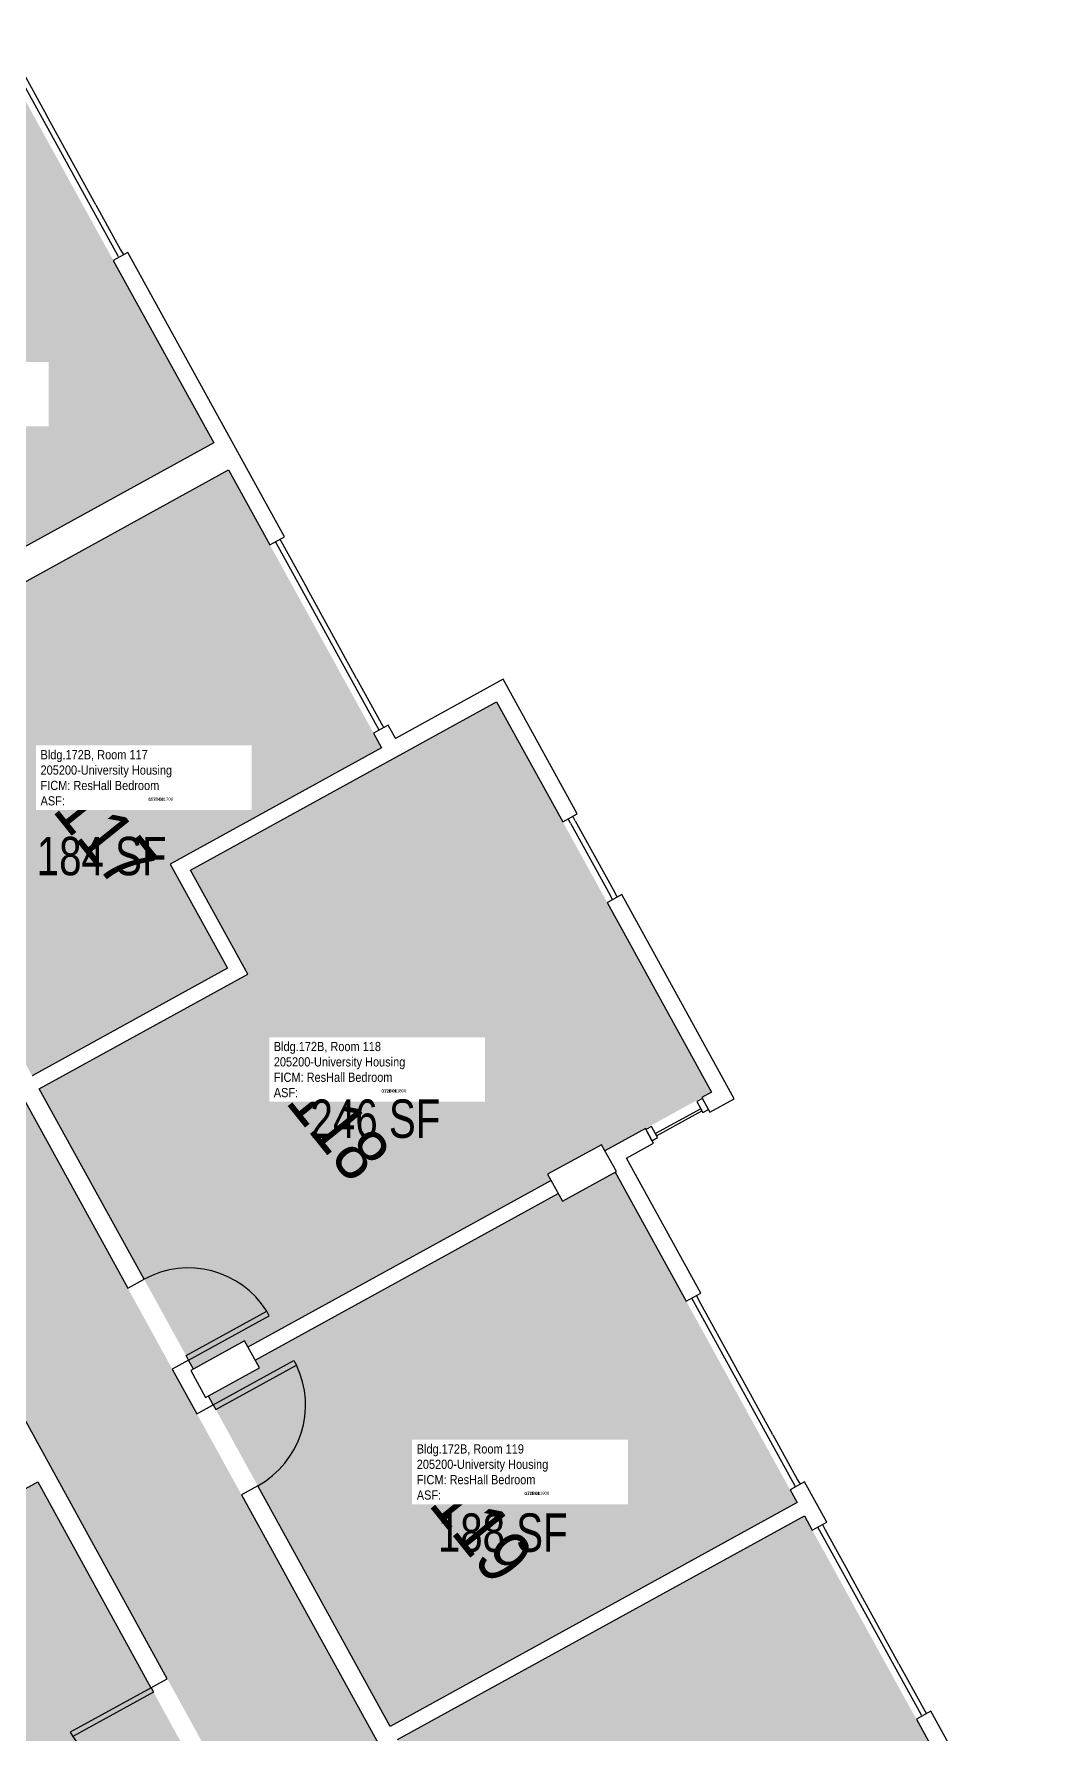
# Model space of a CAD drawing. Header units: inches. Extents: x 69233640 to 69235941, y 27660565 to 27663153.
# Drawn here: x 69235483 to 69235876, y 27660992 to 27661656 of the extents above; entities that cross this region are included whole.
import ezdxf
from ezdxf.enums import TextEntityAlignment as Align

# ---------------------------------------------------------------- set-up
doc = ezdxf.new("R2010")
doc.units = ezdxf.units.IN
doc.header["$LTSCALE"] = 100
doc.header["$MEASUREMENT"] = 0
for name, color, linetype in [('A-COLS', 5, 'CONTINUOUS'), ('A-DOOR', 2, 'CONTINUOUS'), ('A-GLAZ', 1, 'CONTINUOUS'), ('A-IDEN-RNUM', 7, 'CONTINUOUS'), ('A-IDEN-SNUM', 4, 'CONTINUOUS'), ('A-IDEN-VNUM', 4, 'CONTINUOUS'), ('A-WALL', 5, 'CONTINUOUS'), ('AREA-TEXT', 3, 'CONTINUOUS'), ('Rooms-Category-Color', 7, 'CONTINUOUS'), ('Rooms-College-Color', 7, 'CONTINUOUS'), ('Rooms-Department-Color', 7, 'CONTINUOUS'), ('Rooms-Division-Color', 7, 'CONTINUOUS'), ('Rooms-Information', 7, 'CONTINUOUS')]:
    doc.layers.add(name, color=color, linetype=linetype)
doc.styles.add('CP_AREA', font='arial.ttf', dxfattribs={"height": 15})
doc.styles.add('CP_ROOMSNUMBER', font='arial.ttf', dxfattribs={"height": 1})
doc.styles.add('CP_ROOMVNUMBER', font='arial.ttf', dxfattribs={"width": 0.85, "height": 0.075})

# ---------------------------------------------------------------- blocks, each defined once
blk = doc.blocks.new('08_Single-Flush - 08 Door_Single-Flush  3_-0_ x 7_-0_-3899613-LEVEL 1')
at = {"layer": 'A-DOOR'}
for p, q in [((16, 3.62), (16, 39.57)), ((18, 39.57), (16, 39.57)), ((18, 3.62), (18, 39.57)), ((18, 3.62), (16, 3.62))]:
    blk.add_line(p, q, dxfattribs=at)
at = {"layer": 'A-DOOR', "lineweight": 25}
blk.add_arc((18, 3.62), 36, 93.18474, 180, dxfattribs=at)
blk = doc.blocks.new('08_Single-Flush - 08 Door_Single-Flush  3_-0_ x 7_-0_-3899614-LEVEL 1')
at = {"layer": 'A-DOOR'}
for p, q in [((16, -3.62), (16, -39.57)), ((18, -3.62), (16, -3.62)), ((18, -3.62), (18, -39.57)), ((18, -39.57), (16, -39.57))]:
    blk.add_line(p, q, dxfattribs=at)
at = {"layer": 'A-DOOR', "lineweight": 25}
blk.add_arc((18, -3.62), 36, 180, 266.81526, dxfattribs=at)

msp = doc.modelspace()

# ---------------------------------------------------------------- hatches: boundary and pattern name
at = {"layer": 'Rooms-Category-Color', "true_color": 0xadadad}
msp.add_hatch(color=253, dxfattribs=at).paths.add_polyline_path([(69235683.3, 27660744.7), (69235735.28, 27660773.3), (69235692.05, 27660851.87), (69235616.61, 27660988.98), (69235541.16, 27661126.1), (69235476.82, 27661243.04), (69235390.42, 27661400.06), (69235325.93, 27661517.27), (69235239.39, 27661674.56), (69235164.57, 27661810.52), (69235108.26, 27661912.87), (69235083.06, 27661958.67), (69235030.51, 27661929.75), (69235085.63, 27661829.58), (69235088.19, 27661824.93), (69235088.19, 27661824.93), (69235215.57, 27661593.42), (69235215.57, 27661593.42), (69235221.75, 27661582.19), (69235254.95, 27661521.84), (69235258.36, 27661515.65), (69235258.36, 27661515.65), (69235300.42, 27661439.21), (69235336.3, 27661373.99), (69235338.38, 27661370.22), (69235338.36, 27661370.21), (69235413.18, 27661234.24), (69235488.89, 27661096.63), (69235639.63, 27660822.67), (69235642.54, 27660817.38), (69235670.48, 27660766.61), (69235670.5, 27660766.63), (69235674.78, 27660758.83), (69235682.73, 27660744.38)])
at = {"layer": 'Rooms-Category-Color', "true_color": 0x728ef3}
for points in [[(69235393.88, 27661408.81), (69235552.67, 27661496.18), (69235469.82, 27661646.76), (69235392.4, 27661604.16), (69235415.07, 27661562.96), (69235333.7, 27661518.19)], [(69235558.46, 27661485.67), (69235399.67, 27661398.3), (69235481.76, 27661249.11), (69235557.98, 27661291.04), (69235535.61, 27661331.7), (69235618.18, 27661377.13)], [(69235544.77, 27661134.58), (69235564.7, 27661145.54), (69235566.03, 27661143.13), (69235684.31, 27661208.21), (69235682.98, 27661210.62), (69235704.01, 27661222.19), (69235705.33, 27661219.78), (69235746.95, 27661242.68), (69235663.07, 27661395.13), (69235623.86, 27661373.55), (69235620.96, 27661371.96), (69235543.59, 27661329.39), (69235565.96, 27661288.73), (69235484.59, 27661243.96)], [(69235709.35, 27661211.44), (69235688.77, 27661200.11), (69235687.14, 27661203.07), (69235568.86, 27661137.99), (69235570.49, 27661135.03), (69235550.56, 27661124.06), (69235621.54, 27660995.05), (69235780.34, 27661082.43)], [(69235483.96, 27661090.56), (69235345.75, 27661014.51), (69235347.08, 27661012.1), (69235326.48, 27661000.77), (69235471.59, 27660737.06), (69235630.39, 27660824.43)], [(69235696.99, 27660857.94), (69235835.34, 27660934.07), (69235833.87, 27660936.39), (69235854.45, 27660947.72), (69235783.17, 27661077.28), (69235624.38, 27660989.91)]]:
    msp.add_hatch(color=171, dxfattribs=at).paths.add_polyline_path(points)
at = {"layer": 'Rooms-College-Color', "true_color": 0xadadad}
for points in [[(69235683.3, 27660744.7), (69235735.28, 27660773.3), (69235692.05, 27660851.87), (69235616.61, 27660988.98), (69235541.16, 27661126.1), (69235476.82, 27661243.04), (69235390.42, 27661400.06), (69235325.93, 27661517.27), (69235239.39, 27661674.56), (69235164.57, 27661810.52), (69235108.26, 27661912.87), (69235083.06, 27661958.67), (69235030.51, 27661929.75), (69235085.63, 27661829.58), (69235088.19, 27661824.93), (69235088.19, 27661824.93), (69235215.57, 27661593.42), (69235215.57, 27661593.42), (69235221.75, 27661582.19), (69235254.95, 27661521.84), (69235258.36, 27661515.65), (69235258.36, 27661515.65), (69235300.42, 27661439.21), (69235336.3, 27661373.99), (69235338.38, 27661370.22), (69235338.36, 27661370.21), (69235413.18, 27661234.24), (69235488.89, 27661096.63), (69235639.63, 27660822.67), (69235642.54, 27660817.38), (69235670.48, 27660766.61), (69235670.5, 27660766.63), (69235674.78, 27660758.83), (69235682.73, 27660744.38)], [(69235393.88, 27661408.81), (69235552.67, 27661496.18), (69235469.82, 27661646.76), (69235392.4, 27661604.16), (69235415.07, 27661562.96), (69235333.7, 27661518.19)], [(69235558.46, 27661485.67), (69235399.67, 27661398.3), (69235481.76, 27661249.11), (69235557.98, 27661291.04), (69235535.61, 27661331.7), (69235618.18, 27661377.13)], [(69235544.77, 27661134.58), (69235564.7, 27661145.54), (69235566.03, 27661143.13), (69235684.31, 27661208.21), (69235682.98, 27661210.62), (69235704.01, 27661222.19), (69235705.33, 27661219.78), (69235746.95, 27661242.68), (69235663.07, 27661395.13), (69235623.86, 27661373.55), (69235620.96, 27661371.96), (69235543.59, 27661329.39), (69235565.96, 27661288.73), (69235484.59, 27661243.96)], [(69235709.35, 27661211.44), (69235688.77, 27661200.11), (69235687.14, 27661203.07), (69235568.86, 27661137.99), (69235570.49, 27661135.03), (69235550.56, 27661124.06), (69235621.54, 27660995.05), (69235780.34, 27661082.43)], [(69235483.96, 27661090.56), (69235345.75, 27661014.51), (69235347.08, 27661012.1), (69235326.48, 27661000.77), (69235471.59, 27660737.06), (69235630.39, 27660824.43)], [(69235696.99, 27660857.94), (69235835.34, 27660934.07), (69235833.87, 27660936.39), (69235854.45, 27660947.72), (69235783.17, 27661077.28), (69235624.38, 27660989.91)]]:
    msp.add_hatch(color=253, dxfattribs=at).paths.add_polyline_path(points)
at = {"layer": 'Rooms-Department-Color', "true_color": 0xacacac}
msp.add_hatch(color=253, dxfattribs=at).paths.add_polyline_path([(69235683.3, 27660744.7), (69235735.28, 27660773.3), (69235692.05, 27660851.87), (69235616.61, 27660988.98), (69235541.16, 27661126.1), (69235476.82, 27661243.04), (69235390.42, 27661400.06), (69235325.93, 27661517.27), (69235239.39, 27661674.56), (69235164.57, 27661810.52), (69235108.26, 27661912.87), (69235083.06, 27661958.67), (69235030.51, 27661929.75), (69235085.63, 27661829.58), (69235088.19, 27661824.93), (69235088.19, 27661824.93), (69235215.57, 27661593.42), (69235215.57, 27661593.42), (69235221.75, 27661582.19), (69235254.95, 27661521.84), (69235258.36, 27661515.65), (69235258.36, 27661515.65), (69235300.42, 27661439.21), (69235336.3, 27661373.99), (69235338.38, 27661370.22), (69235338.36, 27661370.21), (69235413.18, 27661234.24), (69235488.89, 27661096.63), (69235639.63, 27660822.67), (69235642.54, 27660817.38), (69235670.48, 27660766.61), (69235670.5, 27660766.63), (69235674.78, 27660758.83), (69235682.73, 27660744.38)])
at = {"layer": 'Rooms-Department-Color', "true_color": 0x604aed}
for points in [[(69235393.88, 27661408.81), (69235552.67, 27661496.18), (69235469.82, 27661646.76), (69235392.4, 27661604.16), (69235415.07, 27661562.96), (69235333.7, 27661518.19)], [(69235558.46, 27661485.67), (69235399.67, 27661398.3), (69235481.76, 27661249.11), (69235557.98, 27661291.04), (69235535.61, 27661331.7), (69235618.18, 27661377.13)], [(69235544.77, 27661134.58), (69235564.7, 27661145.54), (69235566.03, 27661143.13), (69235684.31, 27661208.21), (69235682.98, 27661210.62), (69235704.01, 27661222.19), (69235705.33, 27661219.78), (69235746.95, 27661242.68), (69235663.07, 27661395.13), (69235623.86, 27661373.55), (69235620.96, 27661371.96), (69235543.59, 27661329.39), (69235565.96, 27661288.73), (69235484.59, 27661243.96)], [(69235709.35, 27661211.44), (69235688.77, 27661200.11), (69235687.14, 27661203.07), (69235568.86, 27661137.99), (69235570.49, 27661135.03), (69235550.56, 27661124.06), (69235621.54, 27660995.05), (69235780.34, 27661082.43)], [(69235483.96, 27661090.56), (69235345.75, 27661014.51), (69235347.08, 27661012.1), (69235326.48, 27661000.77), (69235471.59, 27660737.06), (69235630.39, 27660824.43)], [(69235696.99, 27660857.94), (69235835.34, 27660934.07), (69235833.87, 27660936.39), (69235854.45, 27660947.72), (69235783.17, 27661077.28), (69235624.38, 27660989.91)]]:
    msp.add_hatch(color=173, dxfattribs=at).paths.add_polyline_path(points)
at = {"layer": 'Rooms-Division-Color', "true_color": 0xadadad}
msp.add_hatch(color=253, dxfattribs=at).paths.add_polyline_path([(69235683.3, 27660744.7), (69235735.28, 27660773.3), (69235692.05, 27660851.87), (69235616.61, 27660988.98), (69235541.16, 27661126.1), (69235476.82, 27661243.04), (69235390.42, 27661400.06), (69235325.93, 27661517.27), (69235239.39, 27661674.56), (69235164.57, 27661810.52), (69235108.26, 27661912.87), (69235083.06, 27661958.67), (69235030.51, 27661929.75), (69235085.63, 27661829.58), (69235088.19, 27661824.93), (69235088.19, 27661824.93), (69235215.57, 27661593.42), (69235215.57, 27661593.42), (69235221.75, 27661582.19), (69235254.95, 27661521.84), (69235258.36, 27661515.65), (69235258.36, 27661515.65), (69235300.42, 27661439.21), (69235336.3, 27661373.99), (69235338.38, 27661370.22), (69235338.36, 27661370.21), (69235413.18, 27661234.24), (69235488.89, 27661096.63), (69235639.63, 27660822.67), (69235642.54, 27660817.38), (69235670.48, 27660766.61), (69235670.5, 27660766.63), (69235674.78, 27660758.83), (69235682.73, 27660744.38)])
at = {"layer": 'Rooms-Division-Color', "true_color": 0x604aed}
for points in [[(69235393.88, 27661408.81), (69235552.67, 27661496.18), (69235469.82, 27661646.76), (69235392.4, 27661604.16), (69235415.07, 27661562.96), (69235333.7, 27661518.19)], [(69235558.46, 27661485.67), (69235399.67, 27661398.3), (69235481.76, 27661249.11), (69235557.98, 27661291.04), (69235535.61, 27661331.7), (69235618.18, 27661377.13)], [(69235544.77, 27661134.58), (69235564.7, 27661145.54), (69235566.03, 27661143.13), (69235684.31, 27661208.21), (69235682.98, 27661210.62), (69235704.01, 27661222.19), (69235705.33, 27661219.78), (69235746.95, 27661242.68), (69235663.07, 27661395.13), (69235623.86, 27661373.55), (69235620.96, 27661371.96), (69235543.59, 27661329.39), (69235565.96, 27661288.73), (69235484.59, 27661243.96)], [(69235709.35, 27661211.44), (69235688.77, 27661200.11), (69235687.14, 27661203.07), (69235568.86, 27661137.99), (69235570.49, 27661135.03), (69235550.56, 27661124.06), (69235621.54, 27660995.05), (69235780.34, 27661082.43)], [(69235483.96, 27661090.56), (69235345.75, 27661014.51), (69235347.08, 27661012.1), (69235326.48, 27661000.77), (69235471.59, 27660737.06), (69235630.39, 27660824.43)], [(69235696.99, 27660857.94), (69235835.34, 27660934.07), (69235833.87, 27660936.39), (69235854.45, 27660947.72), (69235783.17, 27661077.28), (69235624.38, 27660989.91)]]:
    msp.add_hatch(color=173, dxfattribs=at).paths.add_polyline_path(points)

# ---------------------------------------------------------------- linework, layer by layer
at = {"layer": 'A-COLS', "lineweight": -3}
for p, q in [((69235704.01, 27661222.19), (69235682.98, 27661210.62)), ((69235709.79, 27661211.68), (69235704.01, 27661222.19)), ((69235682.98, 27661210.62), (69235688.77, 27661200.11)), ((69235688.77, 27661200.11), (69235709.79, 27661211.68)), ((69235564.7, 27661145.54), (69235543.68, 27661133.97)), ((69235570.49, 27661135.03), (69235564.7, 27661145.54)), ((69235543.68, 27661133.97), (69235549.46, 27661123.46)), ((69235549.46, 27661123.46), (69235570.49, 27661135.03))]:
    msp.add_line(p, q, dxfattribs=at)
at = {"layer": 'A-GLAZ', "lineweight": -3}
for p, q in [((69235515.28, 27661569.33), (69235475.04, 27661642.47)), ((69235477.75, 27661641.68), (69235487.4, 27661624.16)), ((69235506.68, 27661589.11), (69235487.4, 27661624.16)), ((69235506.68, 27661589.11), (69235516.32, 27661571.59)), ((69235515.53, 27661568.88), (69235515.28, 27661569.33)), ((69235516.32, 27661571.59), (69235517.28, 27661569.84)), ((69235577, 27661457.15), (69235576.75, 27661457.61)), ((69235617.25, 27661384.01), (69235577, 27661457.15)), ((69235578.51, 27661458.57), (69235579.47, 27661456.82)), ((69235579.47, 27661456.82), (69235589.11, 27661439.3)), ((69235608.4, 27661404.25), (69235589.11, 27661439.3)), ((69235608.4, 27661404.25), (69235618.04, 27661386.73)), ((69235618.04, 27661386.73), (69235619, 27661384.98)), ((69235691.94, 27661347.68), (69235690.98, 27661349.43)), ((69235693.76, 27661348.68), (69235692.8, 27661350.44)), ((69235693.76, 27661348.68), (69235709.2, 27661320.64)), ((69235691.94, 27661347.68), (69235707.37, 27661319.63)), ((69235708.34, 27661317.88), (69235707.37, 27661319.63)), ((69235710.16, 27661318.89), (69235709.2, 27661320.64)), ((69235742.73, 27661236.22), (69235725.04, 27661226.49)), ((69235725.52, 27661225.61), (69235743.21, 27661235.35)), ((69235743.35, 27661240.28), (69235741.16, 27661239.07)), ((69235741.16, 27661239.07), (69235743.57, 27661234.69)), ((69235743.21, 27661235.35), (69235742.73, 27661236.22)), ((69235745.76, 27661235.89), (69235743.35, 27661240.28)), ((69235743.57, 27661234.69), (69235745.76, 27661235.89)), ((69235725.04, 27661226.49), (69235725.52, 27661225.61)), ((69235779.5, 27661089.12), (69235739.26, 27661162.26)), ((69235741.01, 27661163.23), (69235741.98, 27661161.48)), ((69235770.9, 27661108.91), (69235741.98, 27661161.48)), ((69235770.9, 27661108.91), (69235780.54, 27661091.39)), ((69235780.54, 27661091.39), (69235781.51, 27661089.63)), ((69235779.75, 27661088.67), (69235779.5, 27661089.12)), ((69235828.68, 27660999.76), (69235788.43, 27661072.9)), ((69235790.18, 27661073.86), (69235791.15, 27661072.11)), ((69235791.15, 27661072.11), (69235800.79, 27661054.59)), ((69235820.07, 27661019.54), (69235800.79, 27661054.59)), ((69235820.07, 27661019.54), (69235829.71, 27661002.02)), ((69235828.93, 27660999.3), (69235828.68, 27660999.76)), ((69235829.71, 27661002.02), (69235830.68, 27661000.27))]:
    msp.add_line(p, q, dxfattribs=at)
at = {"layer": 'A-GLAZ', "lineweight": -3, "extrusion": (0, 0, -1)}
for p, q in [((69235723.47, 27661229.34), (69235721.28, 27661228.13)), ((69235725.88, 27661224.95), (69235723.47, 27661229.34)), ((69235721.28, 27661228.13), (69235723.69, 27661223.75)), ((69235723.69, 27661223.75), (69235725.88, 27661224.95))]:
    msp.add_line(p, q, dxfattribs=at)
at = {"layer": 'A-WALL', "lineweight": -3}
for p, q in [((69235519.16, 27661570.58), (69235513.46, 27661567.45)), ((69235513.46, 27661567.45), (69235552.67, 27661496.18)), ((69235580.26, 27661459.53), (69235519.16, 27661570.58)), ((69235552.67, 27661496.18), (69235393.88, 27661408.81)), ((69235399.67, 27661398.3), (69235558.46, 27661485.67)), ((69235558.46, 27661485.67), (69235574.56, 27661456.4)), ((69235574.56, 27661456.4), (69235580.26, 27661459.53)), ((69235665.63, 27661403.96), (69235623.58, 27661380.82)), ((69235694.55, 27661351.4), (69235665.63, 27661403.96)), ((69235543.59, 27661329.39), (69235663.07, 27661395.13)), ((69235663.07, 27661395.13), (69235688.86, 27661348.27)), ((69235620.75, 27661385.94), (69235615.06, 27661382.81)), ((69235615.06, 27661382.81), (69235618.18, 27661377.13)), ((69235620.84, 27661385.77), (69235620.75, 27661385.94)), ((69235620.8, 27661385.86), (69235623.58, 27661380.82)), ((69235618.18, 27661377.13), (69235535.61, 27661331.7)), ((69235412.6, 27661359.76), (69235519.14, 27661166.13)), ((69235688.86, 27661348.27), (69235694.55, 27661351.4)), ((69235535.61, 27661331.7), (69235557.98, 27661291.04)), ((69235565.96, 27661288.73), (69235543.59, 27661329.39)), ((69235706.58, 27661316.92), (69235706.22, 27661316.72)), ((69235706.22, 27661316.72), (69235746.95, 27661242.68)), ((69235711.91, 27661319.85), (69235706.58, 27661316.92)), ((69235755.78, 27661240.12), (69235711.91, 27661319.85)), ((69235557.98, 27661291.04), (69235481.76, 27661249.11)), ((69235484.59, 27661243.96), (69235565.96, 27661288.73)), ((69235525.49, 27661169.62), (69235484.59, 27661243.96)), ((69235746.95, 27661242.68), (69235743.17, 27661240.6)), ((69235743.17, 27661240.6), (69235746.31, 27661234.91)), ((69235746.31, 27661234.91), (69235755.78, 27661240.12)), ((69235721.1, 27661228.46), (69235705.33, 27661219.78)), ((69235724.23, 27661222.76), (69235721.1, 27661228.46)), ((69235713.72, 27661216.98), (69235724.23, 27661222.76)), ((69235742.76, 27661164.19), (69235713.72, 27661216.98)), ((69235709.35, 27661211.44), (69235737.07, 27661161.06)), ((69235684.31, 27661208.21), (69235566.03, 27661143.13)), ((69235568.86, 27661137.99), (69235687.14, 27661203.07)), ((69235534.54, 27661013.67), (69235433.87, 27661196.62)), ((69235519.14, 27661166.13), (69235525.49, 27661169.62)), ((69235737.07, 27661161.06), (69235742.76, 27661164.19)), ((69235542.84, 27661138.08), (69235536.49, 27661134.59)), ((69235544.77, 27661134.58), (69235542.84, 27661138.08)), ((69235536.49, 27661134.59), (69235546.13, 27661117.06)), ((69235552.49, 27661120.56), (69235550.56, 27661124.06)), ((69235546.13, 27661117.06), (69235552.49, 27661120.56)), ((69235345.75, 27661014.51), (69235483.96, 27661090.56)), ((69235483.96, 27661090.56), (69235528.18, 27661010.18)), ((69235783.26, 27661090.6), (69235777.56, 27661087.46)), ((69235791.94, 27661074.83), (69235783.26, 27661090.6)), ((69235569.84, 27661089.02), (69235563.49, 27661085.52)), ((69235563.49, 27661085.52), (69235577.71, 27661059.68)), ((69235621.54, 27660995.05), (69235569.84, 27661089.02)), ((69235777.56, 27661087.46), (69235780.34, 27661082.43)), ((69235780.34, 27661082.43), (69235621.54, 27660995.05)), ((69235624.38, 27660989.91), (69235783.17, 27661077.28)), ((69235783.17, 27661077.28), (69235786.24, 27661071.69)), ((69235786.24, 27661071.69), (69235791.94, 27661074.83)), ((69235577.71, 27661059.68), (69235583.98, 27661048.29)), ((69235583.98, 27661048.29), (69235670.87, 27660890.37)), ((69235528.18, 27661010.18), (69235534.54, 27661013.67)), ((69235832.55, 27661001.01), (69235826.86, 27660997.88)), ((69235826.86, 27660997.88), (69235854.45, 27660947.72)), ((69235875.51, 27660922.93), (69235832.55, 27661001.01))]:
    msp.add_line(p, q, dxfattribs=at)

# ---------------------------------------------------------------- block references
at = {"layer": 'A-DOOR', "lineweight": -3}
for name, p, rotation in [('08_Single-Flush - 08 Door_Single-Flush  3_-0_ x 7_-0_-3899613-LEVEL 1', (69235530.99, 27661152.1), 298.8208220825776), ('08_Single-Flush - 08 Door_Single-Flush  3_-0_ x 7_-0_-3899614-LEVEL 1', (69235557.99, 27661103.04), 118.8208220825776), ('08_Single-Flush - 08 Door_Single-Flush  3_-0_ x 7_-0_-3899613-LEVEL 1', (69235540.04, 27660996.16), 118.8208220825776)]:
    msp.add_blockref(name, p, dxfattribs=dict(at, rotation=rotation))

# ---------------------------------------------------------------- texts
at = {"layer": 'A-IDEN-RNUM', "style": 'CP_ROOMSNUMBER'}
for s, p in [('0117-00', (69235527.1, 27661356.44)), ('0118-00', (69235618.12, 27661242.53)), ('0119-00', (69235673.92, 27661085.41))]:
    msp.add_text(s, height=1.2, dxfattribs=at).set_placement(p)
at = {"layer": 'A-IDEN-SNUM', "lineweight": -3, "style": 'CP_ROOMSNUMBER'}
for s, p in [('172B011700', (69235527.3, 27661356.51)), ('172B011800', (69235618.32, 27661242.6)), ('172B011900', (69235674.12, 27661085.48))]:
    msp.add_text(s, height=1.2, dxfattribs=at).set_placement(p)
at = {"layer": 'A-IDEN-VNUM', "lineweight": -3, "style": 'CP_ROOMVNUMBER', "width": 0.85}
for s, p in [('117', (69235510.55, 27661343.03)), ('118', (69235601.57, 27661229.12)), ('119', (69235657.36, 27661072))]:
    msp.add_text(s, height=21, rotation=308.82082, dxfattribs=at).set_placement(p, align=Align.MIDDLE_CENTER)
at = {"layer": 'AREA-TEXT', "lineweight": -3, "style": 'CP_AREA', "width": 0.75}
for s, p in [('184 SF', (69235508.92, 27661334.88)), ('246 SF', (69235615.77, 27661232.34)), ('188 SF', (69235665.45, 27661070.73))]:
    msp.add_text(s, height=15, dxfattribs=at).set_placement(p, align=Align.MIDDLE_CENTER)

# ---------------------------------------------------------------- next in the draw order: texts
at = {"layer": 'Rooms-Information', "char_height": 3.6, "width": 80.64, "attachment_point": 7, "style": 'CP_ROOMVNUMBER', "bg_fill": 3, "box_fill_scale": 1.5, "bg_fill_color": 256, "bg_fill_true_color": 13158600, "bg_fill_transparency": 0}
for s, insert in [('Bldg.172B, Room 116^M^J205200-University Housing^M^JFICM: ResHall Bedroom^M^JASF: ', (69235405.77, 27661504.37)), ('Bldg.172B, Room 117^M^J205200-University Housing^M^JFICM: ResHall Bedroom^M^JASF: ', (69235485.08, 27661354.59)), ('Bldg.172B, Room 118^M^J205200-University Housing^M^JFICM: ResHall Bedroom^M^JASF: ', (69235576.1, 27661240.67)), ('Bldg.172B, Room 119^M^J205200-University Housing^M^JFICM: ResHall Bedroom^M^JASF: ', (69235631.9, 27661083.55))]:
    msp.add_mtext(s, dxfattribs=dict(at, insert=insert))

doc.saveas('drawing.dxf')
